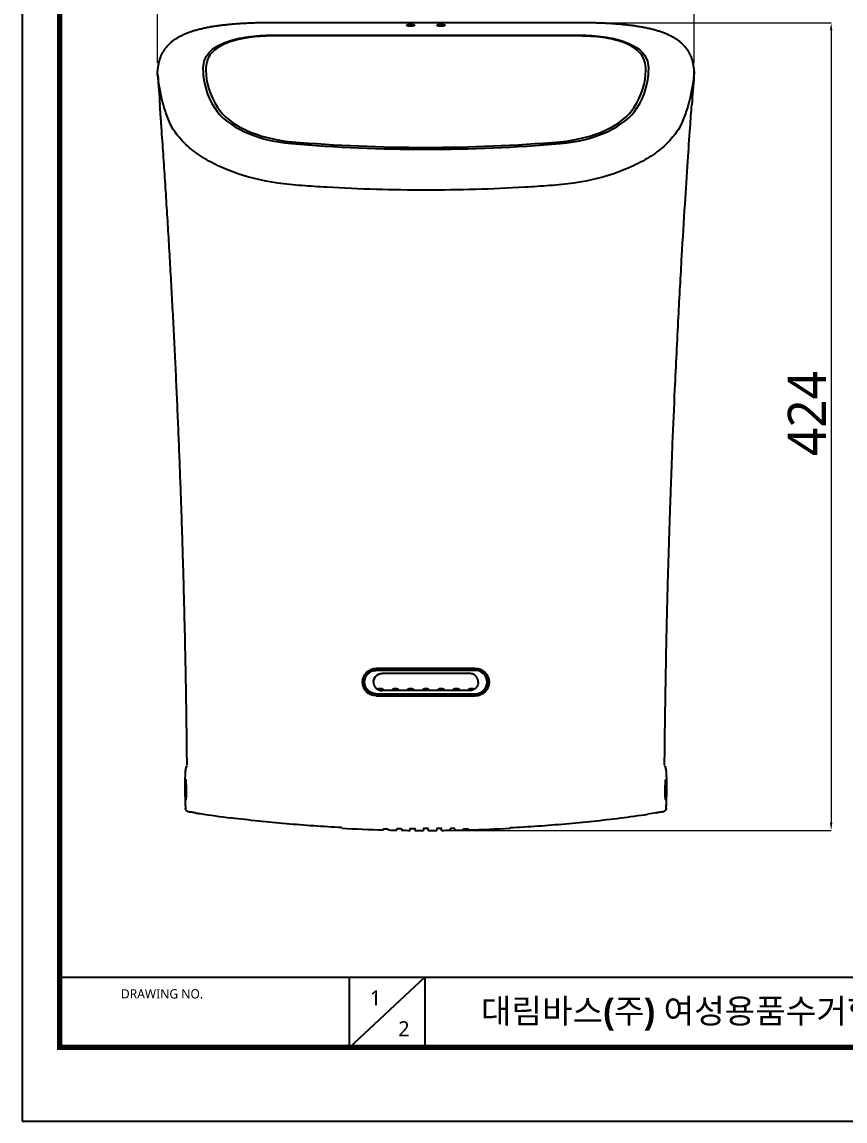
# Model space of a CAD drawing. Extents: x 13890 to 15123, y -7879 to -6976.
# Drawn here: x 13890 to 14323, y -7879 to -7301 of the extents above; entities that cross this region are included whole.
import ezdxf

# ---------------------------------------------------------------- set-up
doc = ezdxf.new("R2010")
doc.units = 0
doc.header["$LTSCALE"] = 10
doc.header["$MEASUREMENT"] = 0
doc.header["$PDMODE"] = 3
doc.header["$PDSIZE"] = -10
doc.layers.get('0').update_dxf_attribs({"linetype": 'CONTINUOUS'})
doc.layers.get('DEFPOINTS').update_dxf_attribs({"linetype": 'CONTINUOUS'})
doc.layers.add('BODY', color=7, linetype='CONTINUOUS')
doc.styles.add('Daelim Dimension', font='')
doc.styles.get('Daelim Dimension').set_extended_font_data('NanumGothic')
doc.dimstyles.new('DEFAULT', dxfattribs={"dimscale": 2, "dimtxt": 2, "dimasz": 2, "dimexe": 0, "dimexo": 2, "dimgap": 1, "dimtad": 1, "dimdec": 1, "dimzin": 9, "dimdsep": 46, "dimtxsty": 'Daelim Dimension', "dimcen": 0.5, "dimclrd": 252, "dimclre": 252, "dimclrt": 3, "dimadec": 1, "dimazin": 0, "dimtfac": 1, "dimtdec": 1, "dimtix": 1, "dimtmove": 0, "dimatfit": 3, "dimfxl": 1, "dimtolj": 1, "dimtzin": 1, "dimlwd": 9, "dimlwe": 9, "dimarcsym": 0})

# ---------------------------------------------------------------- blocks, each defined once
blk = doc.blocks.new('*D3')
at = {"layer": 'BODY', "color": 5, "lineweight": 9, "ltscale": 0.7, "transparency": 16777216}
for p, q in [((13961.56, -7322.63), (13961.56, -7212.99)), ((13965.56, -7212.99), (14239.56, -7212.99)), ((14243.56, -7322.63), (14243.56, -7212.99))]:
    blk.add_line(p, q, dxfattribs=at)
at = {"layer": 'BODY', "color": 5, "ltscale": 0.7, "transparency": 16777216}
for points in [[(13965.56, -7212.32), (13965.56, -7213.66), (13961.56, -7212.99)], [(14239.56, -7212.32), (14239.56, -7213.66), (14243.56, -7212.99)]]:
    blk.add_solid(points, dxfattribs=at)
at = {"layer": 'DEFPOINTS', "color": 0, "ltscale": 0.7, "transparency": 16777216}
for p in [(14243.56, -7212.99), (13961.56, -7326.63), (14243.56, -7326.63)]:
    blk.add_point(p, dxfattribs=at)
at = {"layer": 'BODY', "color": 7, "ltscale": 0.7, "transparency": 16777216, "insert": (14104.25, -7200.1), "char_height": 20, "attachment_point": 5, "style": 'Daelim Dimension'}
blk.add_mtext('\\A1;282', dxfattribs=at)
blk = doc.blocks.new('*D4')
at = {"layer": 'BODY', "color": 5, "lineweight": 9, "ltscale": 0.7, "transparency": 16777216}
for p, q in [((14192.88, -7301.42), (14315.47, -7301.42)), ((14315.47, -7305.42), (14315.47, -7721.88)), ((14112.31, -7725.88), (14315.47, -7725.88))]:
    blk.add_line(p, q, dxfattribs=at)
at = {"layer": 'BODY', "color": 5, "ltscale": 0.7, "transparency": 16777216}
for points in [[(14314.8, -7305.42), (14316.13, -7305.42), (14315.47, -7301.42)], [(14314.8, -7721.88), (14316.13, -7721.88), (14315.47, -7725.88)]]:
    blk.add_solid(points, dxfattribs=at)
at = {"layer": 'DEFPOINTS', "color": 0, "ltscale": 0.7, "transparency": 16777216}
for p in [(14188.88, -7301.42), (14108.31, -7725.88), (14315.47, -7725.88)]:
    blk.add_point(p, dxfattribs=at)
at = {"layer": 'BODY', "color": 7, "ltscale": 0.7, "transparency": 16777216, "insert": (14302.68, -7506.74), "char_height": 20, "attachment_point": 5, "rotation": 90, "style": 'Daelim Dimension'}
blk.add_mtext('\\A1;424', dxfattribs=at)

msp = doc.modelspace()

# ---------------------------------------------------------------- linework, layer by layer
for p, q in [((14185, -7301.39), (14020.12, -7301.39)), ((14021.81, -7307.91), (14183.31, -7307.91)), ((14021.81, -7308.29), (14021.81, -7308.29)), ((14183.31, -7308.32), (14021.81, -7308.32)), ((14183.31, -7308.29), (14183.31, -7308.29)), ((13985.56, -7326.33), (13985.56, -7326.33)), ((14219.56, -7326.33), (14219.56, -7326.33)), ((14128.56, -7640.7), (14076.56, -7640.7)), ((14128.56, -7640.75), (14076.56, -7640.75)), ((14076.56, -7641.25), (14128.56, -7641.25)), ((14128.56, -7641.76), (14076.56, -7641.76)), ((14079.56, -7643.42), (14079.56, -7643.39)), ((14125.57, -7643.39), (14079.56, -7643.39)), ((14125.56, -7643.42), (14079.56, -7643.42)), ((14076.56, -7654.04), (14128.56, -7654.04)), ((14077.26, -7651.74), (14077.32, -7651.69)), ((14077.32, -7651.69), (14077.38, -7651.76)), ((14078.23, -7651.38), (14078.9, -7651.38)), ((14078.23, -7651.48), (14078.23, -7651.38)), ((14078.9, -7651.48), (14078.23, -7651.48)), ((14078.23, -7651.48), (14078.23, -7651.58)), ((14078.23, -7651.58), (14078.9, -7651.58)), ((14078.9, -7651.38), (14078.9, -7651.48)), ((14078.9, -7651.48), (14078.9, -7651.58)), ((14125.56, -7652.39), (14079.57, -7652.39)), ((14080.45, -7652.39), (14079.69, -7651.84)), ((14079.75, -7651.76), (14079.81, -7651.69)), ((14080.62, -7652.39), (14079.75, -7651.76)), ((14079.81, -7651.69), (14080.73, -7652.39)), ((14084.4, -7652.39), (14085.32, -7651.69)), ((14085.38, -7651.76), (14084.51, -7652.39)), ((14085.44, -7651.84), (14084.68, -7652.39)), ((14085.32, -7651.69), (14085.38, -7651.76)), ((14086.23, -7651.38), (14086.9, -7651.38)), ((14086.23, -7651.48), (14086.23, -7651.38)), ((14086.9, -7651.48), (14086.23, -7651.48)), ((14086.23, -7651.48), (14086.23, -7651.58)), ((14086.23, -7651.58), (14086.9, -7651.58)), ((14086.9, -7651.38), (14086.9, -7651.48)), ((14086.9, -7651.48), (14086.9, -7651.58)), ((14088.45, -7652.39), (14087.69, -7651.84)), ((14087.75, -7651.76), (14087.81, -7651.69)), ((14088.62, -7652.39), (14087.75, -7651.76)), ((14087.81, -7651.69), (14088.73, -7652.39)), ((14092.4, -7652.39), (14093.32, -7651.69)), ((14093.38, -7651.76), (14092.51, -7652.39)), ((14093.44, -7651.84), (14092.68, -7652.39)), ((14093.32, -7651.69), (14093.38, -7651.76)), ((14094.23, -7651.38), (14094.9, -7651.38)), ((14094.23, -7651.48), (14094.23, -7651.38)), ((14094.9, -7651.48), (14094.23, -7651.48)), ((14094.23, -7651.48), (14094.23, -7651.58)), ((14094.23, -7651.58), (14094.9, -7651.58)), ((14094.9, -7651.38), (14094.9, -7651.48)), ((14094.9, -7651.48), (14094.9, -7651.58)), ((14096.45, -7652.39), (14095.69, -7651.84)), ((14095.75, -7651.76), (14095.81, -7651.69)), ((14096.62, -7652.39), (14095.75, -7651.76)), ((14095.81, -7651.69), (14096.73, -7652.39)), ((14100.4, -7652.39), (14101.32, -7651.69)), ((14101.38, -7651.76), (14100.51, -7652.39)), ((14101.44, -7651.84), (14100.68, -7652.39)), ((14101.32, -7651.69), (14101.38, -7651.76)), ((14102.23, -7651.38), (14102.9, -7651.38)), ((14102.23, -7651.48), (14102.23, -7651.38)), ((14102.9, -7651.48), (14102.23, -7651.48)), ((14102.23, -7651.48), (14102.23, -7651.58)), ((14102.23, -7651.58), (14102.9, -7651.58)), ((14102.9, -7651.38), (14102.9, -7651.48)), ((14102.9, -7651.48), (14102.9, -7651.58)), ((14104.45, -7652.39), (14103.69, -7651.84)), ((14103.75, -7651.76), (14103.81, -7651.69)), ((14104.62, -7652.39), (14103.75, -7651.76)), ((14103.81, -7651.69), (14104.73, -7652.39)), ((14108.4, -7652.39), (14109.32, -7651.69)), ((14109.38, -7651.76), (14108.51, -7652.39)), ((14109.44, -7651.84), (14108.68, -7652.39)), ((14109.32, -7651.69), (14109.38, -7651.76)), ((14110.23, -7651.48), (14110.23, -7651.38)), ((14110.23, -7651.38), (14110.9, -7651.38)), ((14110.9, -7651.48), (14110.23, -7651.48)), ((14110.23, -7651.48), (14110.23, -7651.58)), ((14110.23, -7651.58), (14110.9, -7651.58)), ((14110.9, -7651.38), (14110.9, -7651.48)), ((14110.9, -7651.48), (14110.9, -7651.58)), ((14112.45, -7652.39), (14111.69, -7651.84)), ((14111.75, -7651.76), (14111.81, -7651.69)), ((14112.62, -7652.39), (14111.75, -7651.76)), ((14111.81, -7651.69), (14112.73, -7652.39)), ((14116.4, -7652.39), (14117.32, -7651.69)), ((14117.38, -7651.76), (14116.51, -7652.39)), ((14117.44, -7651.84), (14116.68, -7652.39)), ((14117.32, -7651.69), (14117.38, -7651.76)), ((14118.23, -7651.48), (14118.23, -7651.38)), ((14118.23, -7651.38), (14118.9, -7651.38)), ((14118.9, -7651.48), (14118.23, -7651.48)), ((14118.23, -7651.48), (14118.23, -7651.58)), ((14118.23, -7651.58), (14118.9, -7651.58)), ((14118.9, -7651.38), (14118.9, -7651.48)), ((14118.9, -7651.48), (14118.9, -7651.58)), ((14120.45, -7652.39), (14119.69, -7651.84)), ((14119.75, -7651.76), (14119.81, -7651.69)), ((14120.62, -7652.39), (14119.75, -7651.76)), ((14119.81, -7651.69), (14120.73, -7652.39)), ((14124.4, -7652.39), (14125.32, -7651.69)), ((14125.38, -7651.76), (14124.51, -7652.39)), ((14125.44, -7651.84), (14124.68, -7652.39)), ((14125.32, -7651.69), (14125.38, -7651.76)), ((14126.23, -7651.48), (14126.23, -7651.38)), ((14126.23, -7651.38), (14126.9, -7651.38)), ((14126.9, -7651.48), (14126.23, -7651.48)), ((14126.23, -7651.48), (14126.23, -7651.58)), ((14126.23, -7651.58), (14126.9, -7651.58)), ((14126.9, -7651.38), (14126.9, -7651.48)), ((14126.9, -7651.48), (14126.9, -7651.58)), ((14127.75, -7651.76), (14127.81, -7651.69)), ((14127.81, -7651.69), (14127.87, -7651.74)), ((14128.56, -7654.55), (14076.56, -7654.55)), ((14076.56, -7655.05), (14128.56, -7655.05)), ((14076.56, -7655.1), (14128.56, -7655.1))]:
    msp.add_line(p, q)
at = {"color": 5}
msp.add_line((13910.26, -7802.97), (14902.44, -7802.97), dxfattribs=at)
at = {"color": 5, "ltscale": 40}
for p, q in [((14062.35, -7802.97), (14062.35, -7840.1)), ((14062.35, -7802.97), (14062.35, -7840.1)), ((14102.09, -7802.97), (14062.35, -7840.1)), ((14102.09, -7802.97), (14062.35, -7840.1)), ((14102.09, -7802.97), (14102.09, -7840.1)), ((14102.09, -7802.97), (14102.09, -7840.1))]:
    msp.add_line(p, q, dxfattribs=at)
at = {"ltscale": 0.5}
msp.add_lwpolyline([(13890.45, -7878.62), (15122.66, -7878.62), (15122.66, -6975.76), (13890.45, -6975.76)], close=True, dxfattribs=at)
at = {"color": 5, "linetype": 'ByBlock', "lineweight": 200, "const_width": 2.84}
msp.add_lwpolyline([(13910.26, -7839.96), (15102.73, -7839.96), (15102.73, -6996.72), (13910.26, -6996.72)], close=True, dxfattribs=at)
at = {"extrusion": (0, 0, -1)}
for centre, radius, start, end in [((-14076.56, -7647.9), 7.15, 270, 90), ((-14076.56, -7647.9), 7.2, 270, 90), ((-14128.56, -7647.9), 7.2, 90, 270), ((-14102.56, -6925.9), 800, 261.30093, 261.61718)]:
    msp.add_arc(centre, radius, start, end, dxfattribs=at)
for centre, radius, start, end in [((14076.56, -7647.9), 6.65, 90, 270), ((14128.56, -7647.9), 7.15, 0, 90), ((14128.56, -7647.9), 6.65, 0, 90), ((14128.56, -7647.9), 6.65, 270, 0), ((14128.56, -7647.9), 7.15, 270, 0), ((14102.56, -6925.9), 800, 261.30277, 261.47487), ((14102.56, -6925.9), 800, 261.47487, 262.64711), ((14102.56, -6925.9), 800, 277.35289, 278.38282), ((14102.56, -6925.9), 800, 266.83475, 268.40626), ((14102.56, -6925.9), 800, 268.58537, 268.90773), ((14102.56, -6925.9), 800, 269.08681, 269.40913), ((14102.56, -6925.9), 800, 269.58818, 269.91048), ((14102.56, -6925.9), 800, 270.08952, 270.41182), ((14102.56, -6925.9), 800, 270.59087, 270.91319), ((14102.56, -6925.9), 800, 271.09227, 271.41463), ((14102.56, -6925.9), 800, 271.59374, 273.16525)]:
    msp.add_arc(centre, radius, start, end)
for centre, major_axis, ratio, start_param, end_param in [((14091.56, -7326.33), (106, 0), 0.559756, 3.141605, 3.482513), ((14091.56, -7326.2), (-104.5, 0), 0.559756, 0, 0.34092), ((14113.56, -7326.2), (-104.5, 0), 0.559756, 2.800672, 3.141593), ((14113.56, -7326.33), (106, 0), 0.559756, 5.942265, 6.283173), ((14039.73, -7336.62), (51, 0), 0.559756, 3.482513, 4.560396), ((14039.73, -7336.49), (-49.5, 0), 0.559756, 0.34092, 1.418803), ((14165.4, -7336.49), (-49.5, 0), 0.559756, 1.72279, 2.800672), ((14165.4, -7336.62), (51, 0), 0.559756, 4.864382, 5.942265), ((14102.56, -7107), (466, 0), 0.559756, 4.560396, 4.864382), ((14102.56, -7106.87), (-464.5, 0), 0.559756, 1.418803, 1.72279), ((14079.56, -7647.92), (-4.5, 0), 0.999962, 4.712389, 6.283185), ((14078.23, -7652.88), (0, 1.5), 0.999886, 0, 0.652626), ((14078.9, -7652.88), (0, 1.5), 0.999886, 5.630559, 6.283185), ((14079.69, -7651.84), (-0.0591, -0.0807), 0.006338, 3.142344, 4.703744), ((14086.23, -7652.88), (0, 1.5), 0.999886, 0, 0.652626), ((14085.44, -7651.84), (-0.0591, 0.0807), 0.006338, 4.721033, 6.283897), ((14086.9, -7652.88), (0, 1.5), 0.999886, 5.630559, 6.283185), ((14087.69, -7651.84), (-0.0591, -0.0807), 0.006338, 3.142344, 4.703744), ((14094.23, -7652.88), (0, 1.5), 0.999886, 0, 0.652626), ((14093.44, -7651.84), (-0.0591, 0.0807), 0.006338, 4.721033, 6.283897), ((14094.9, -7652.88), (0, 1.5), 0.999886, 5.630559, 6.283185), ((14095.69, -7651.84), (-0.0591, -0.0807), 0.006338, 3.142344, 4.703744), ((14102.23, -7652.88), (0, 1.5), 0.999886, 0, 0.652626), ((14101.44, -7651.84), (-0.0591, 0.0807), 0.006338, 4.721033, 6.283897), ((14102.9, -7652.88), (0, 1.5), 0.999886, 5.630559, 6.283185), ((14103.69, -7651.84), (-0.0591, -0.0807), 0.006338, 3.142344, 4.703744), ((14110.23, -7652.88), (0, 1.5), 0.999886, 0, 0.652626), ((14109.44, -7651.84), (-0.0591, 0.0807), 0.006338, 4.721033, 6.283897), ((14110.9, -7652.88), (0, 1.5), 0.999886, 5.630559, 6.283185), ((14111.69, -7651.84), (-0.0591, -0.0807), 0.006338, 3.142344, 4.703744), ((14118.23, -7652.88), (0, 1.5), 0.999886, 0, 0.652626), ((14117.44, -7651.84), (-0.0591, 0.0807), 0.006338, 4.721033, 6.283897), ((14118.9, -7652.88), (0, 1.5), 0.999886, 5.630559, 6.283185), ((14119.69, -7651.84), (-0.0591, -0.0807), 0.006338, 3.142344, 4.703744), ((14126.23, -7652.88), (0, 1.5), 0.999886, 0, 0.652626), ((14125.44, -7651.84), (-0.0591, 0.0807), 0.006338, 4.721033, 6.283897), ((14126.9, -7652.88), (0, 1.5), 0.999886, 5.630559, 6.283185), ((13978.48, -7693.4), (0, 2), 0.998698, 0.728853, 1.579101), ((14226.64, -7693.4), (0, -2), 0.998698, 1.562492, 2.415206)]:
    msp.add_ellipse(centre, major_axis=major_axis, ratio=ratio, start_param=start_param, end_param=end_param)
for points, knots in [([(14020.12, -7301.38), (14019.65, -7301.38), (14018.23, -7301.38), (14015.88, -7301.41), (14013.09, -7301.47), (14010.32, -7301.57), (14007.58, -7301.7), (14004.89, -7301.86), (14002.24, -7302.05), (13999.64, -7302.27), (13997.08, -7302.54), (13994.55, -7302.84), (13992.07, -7303.19), (13989.65, -7303.58), (13987.29, -7304.02), (13985.02, -7304.51), (13982.84, -7305.05), (13980.75, -7305.64), (13978.77, -7306.28), (13976.9, -7306.98), (13975.14, -7307.74), (13973.47, -7308.56), (13971.89, -7309.45), (13970.41, -7310.41), (13969.04, -7311.44), (13967.77, -7312.54), (13966.62, -7313.71), (13965.59, -7314.94), (13964.68, -7316.23), (13963.91, -7317.58), (13963.26, -7318.98), (13962.8, -7320.23), (13962.59, -7321.01), (13962.52, -7321.31)], [0, 0, 0, 0, 0.017018, 0.050425, 0.083775, 0.117058, 0.150263, 0.183408, 0.216076, 0.248815, 0.281838, 0.315089, 0.34851, 0.382035, 0.4156, 0.44912, 0.482536, 0.515793, 0.548845, 0.581673, 0.614361, 0.647114, 0.680201, 0.713563, 0.747121, 0.780781, 0.81443, 0.847973, 0.881357, 0.914566, 0.947617, 0.980467, 1, 1, 1, 1]), ([(14242.61, -7321.31), (14242.59, -7321.22), (14242.45, -7320.59), (14242.07, -7319.49), (14241.45, -7318.02), (14240.7, -7316.65), (14239.85, -7315.35), (14238.87, -7314.11), (14237.77, -7312.93), (14236.56, -7311.82), (14235.23, -7310.77), (14233.79, -7309.78), (14232.23, -7308.86), (14230.58, -7308.01), (14228.83, -7307.22), (14226.98, -7306.51), (14225.05, -7305.85), (14223.02, -7305.25), (14220.9, -7304.7), (14218.68, -7304.2), (14216.38, -7303.74), (14213.99, -7303.33), (14211.53, -7302.97), (14209.01, -7302.64), (14206.44, -7302.36), (14203.83, -7302.12), (14201.19, -7301.92), (14198.52, -7301.75), (14195.83, -7301.62), (14193.09, -7301.51), (14190.31, -7301.44), (14187.61, -7301.4), (14185.84, -7301.39), (14185, -7301.39)], [0, 0, 0, 0, 0.005872, 0.041071, 0.075338, 0.108374, 0.141402, 0.174474, 0.207637, 0.240911, 0.274282, 0.307709, 0.341107, 0.374403, 0.407539, 0.44047, 0.473189, 0.505912, 0.538866, 0.572011, 0.605304, 0.638698, 0.67214, 0.705563, 0.738904, 0.772104, 0.805111, 0.837874, 0.870484, 0.903509, 0.936839, 0.970325, 1, 1, 1, 1]), ([(14096.37, -7302.93), (14096.48, -7302.88), (14096.56, -7302.82), (14096.63, -7302.71), (14096.63, -7302.65), (14096.55, -7302.53), (14096.46, -7302.47), (14096.23, -7302.38), (14096.08, -7302.33), (14095.73, -7302.26), (14095.53, -7302.23), (14095.1, -7302.19), (14094.87, -7302.18), (14094.41, -7302.17), (14094.18, -7302.18), (14093.74, -7302.21), (14093.53, -7302.24), (14093.16, -7302.3), (14092.99, -7302.34), (14092.73, -7302.44), (14092.64, -7302.49), (14092.52, -7302.6), (14092.49, -7302.66), (14092.53, -7302.78), (14092.59, -7302.84), (14092.77, -7302.95), (14092.9, -7303), (14093.22, -7303.09), (14093.41, -7303.13), (14093.82, -7303.18), (14094.05, -7303.2), (14094.5, -7303.22), (14094.74, -7303.22), (14095.19, -7303.19), (14095.41, -7303.17), (14095.8, -7303.11), (14095.98, -7303.07), (14096.22, -7303), (14096.3, -7302.97), (14096.37, -7302.93)], [0, 0, 0, 0, 0.054119, 0.054119, 0.108239, 0.108239, 0.162317, 0.162317, 0.216157, 0.216157, 0.269765, 0.269765, 0.323284, 0.323284, 0.376819, 0.376819, 0.430359, 0.430359, 0.483876, 0.483876, 0.537438, 0.537438, 0.591192, 0.591192, 0.645204, 0.645204, 0.699342, 0.699342, 0.753345, 0.753345, 0.807013, 0.807013, 0.860352, 0.860352, 0.913563, 0.913563, 0.966918, 0.966918, 1, 1, 1, 1]), ([(14112.37, -7302.93), (14112.48, -7302.88), (14112.56, -7302.82), (14112.63, -7302.71), (14112.63, -7302.65), (14112.55, -7302.53), (14112.46, -7302.47), (14112.23, -7302.38), (14112.08, -7302.33), (14111.73, -7302.26), (14111.53, -7302.23), (14111.1, -7302.19), (14110.87, -7302.18), (14110.41, -7302.17), (14110.18, -7302.18), (14109.74, -7302.21), (14109.53, -7302.24), (14109.16, -7302.3), (14108.99, -7302.34), (14108.73, -7302.44), (14108.64, -7302.49), (14108.52, -7302.6), (14108.49, -7302.66), (14108.53, -7302.78), (14108.59, -7302.84), (14108.77, -7302.95), (14108.9, -7303), (14109.22, -7303.09), (14109.41, -7303.13), (14109.82, -7303.18), (14110.05, -7303.2), (14110.5, -7303.22), (14110.74, -7303.22), (14111.19, -7303.19), (14111.41, -7303.17), (14111.8, -7303.11), (14111.98, -7303.07), (14112.22, -7303), (14112.3, -7302.97), (14112.37, -7302.93)], [0, 0, 0, 0, 0.054119, 0.054119, 0.108239, 0.108239, 0.162317, 0.162317, 0.216157, 0.216157, 0.269765, 0.269765, 0.323284, 0.323284, 0.376819, 0.376819, 0.430359, 0.430359, 0.483876, 0.483876, 0.537438, 0.537438, 0.591192, 0.591192, 0.645204, 0.645204, 0.699342, 0.699342, 0.753345, 0.753345, 0.807013, 0.807013, 0.860352, 0.860352, 0.913563, 0.913563, 0.966918, 0.966918, 1, 1, 1, 1]), ([(13986.17, -7321.53), (13986.78, -7319.3), (13988.14, -7317.33), (13992.25, -7313.88), (13994.95, -7312.45), (14001.42, -7310.16), (14005.13, -7309.32), (14013.19, -7308.19), (14017.46, -7307.91), (14021.81, -7307.91)], [0, 0, 0, 0, 0.25, 0.25, 0.5, 0.5, 0.75, 0.75, 1, 1, 1, 1]), ([(14021.81, -7308.32), (14013.47, -7308.32), (14005.37, -7309.4), (13996.07, -7312.75), (13993.48, -7314.13), (13989.54, -7317.47), (13988.24, -7319.37), (13987.66, -7321.51)], [0, 0, 0, 0, 0.5, 0.5, 0.75, 0.75, 1, 1, 1, 1]), ([(14183.31, -7307.91), (14187.67, -7307.91), (14191.92, -7308.19), (14200, -7309.32), (14203.72, -7310.16), (14213.4, -7313.59), (14217.73, -7317.08), (14218.96, -7321.53)], [0, 0, 0, 0, 0.25, 0.25, 0.5, 0.5, 1, 1, 1, 1]), ([(14217.47, -7321.51), (14216.3, -7317.24), (14212.15, -7313.86), (14202.86, -7310.52), (14199.31, -7309.7), (14191.56, -7308.59), (14187.48, -7308.32), (14183.31, -7308.32)], [0, 0, 0, 0, 0.5, 0.5, 0.75, 0.75, 1, 1, 1, 1]), ([(13962.51, -7321.31), (13962.36, -7321.86), (13962.09, -7323.04), (13961.78, -7324.82), (13961.62, -7326.05), (13961.56, -7326.63)], [0, 0, 0, 0, 0.322039, 0.684615, 1, 1, 1, 1]), ([(14243.56, -7326.63), (14243.5, -7326.07), (14243.35, -7324.83), (14243.04, -7323.05), (14242.76, -7321.85), (14242.62, -7321.31)], [0, 0, 0, 0, 0.306301, 0.682189, 1, 1, 1, 1]), ([(13961.69, -7328.14), (13961.66, -7327.78), (13961.62, -7327.43), (13961.58, -7327.02), (13961.58, -7326.95), (13961.57, -7326.88)], [0, 0, 0, 0, 0.835574, 0.835574, 1, 1, 1, 1]), ([(14102.56, -7389.34), (14085.15, -7389.34), (14067.79, -7388.83), (14046.16, -7387.56), (14041.83, -7387.27), (14035.36, -7386.79), (14033.2, -7386.64), (14028.95, -7386.21), (14026.84, -7385.95), (14016.41, -7384.41), (14008.31, -7382.39), (13997.54, -7378.42), (13994.14, -7376.95), (13987.77, -7373.67), (13984.81, -7371.87), (13979.53, -7368.09), (13977.17, -7366.09), (13973.05, -7361.86), (13971.29, -7359.64), (13968.51, -7355.13), (13967.54, -7352.82), (13965.84, -7348.08), (13965.08, -7345.7), (13963.13, -7338.52), (13962.24, -7333.71), (13961.76, -7328.87)], [0, 0, 0, 0, 0.25, 0.25, 0.3125, 0.3125, 0.34375, 0.34375, 0.375, 0.375, 0.5, 0.5, 0.5625, 0.5625, 0.625, 0.625, 0.6875, 0.6875, 0.75, 0.75, 0.8125, 0.8125, 0.875, 0.875, 1, 1, 1, 1]), ([(14243.37, -7328.87), (14242.89, -7333.7), (14242, -7338.52), (14240.04, -7345.71), (14239.29, -7348.09), (14237.58, -7352.82), (14236.61, -7355.14), (14233.82, -7359.65), (14232.06, -7361.88), (14227.94, -7366.11), (14225.58, -7368.11), (14220.29, -7371.89), (14217.33, -7373.69), (14210.95, -7376.96), (14207.55, -7378.44), (14196.79, -7382.39), (14188.68, -7384.42), (14178.24, -7385.95), (14176.14, -7386.22), (14171.88, -7386.64), (14169.73, -7386.8), (14163.27, -7387.27), (14158.95, -7387.56), (14137.32, -7388.83), (14119.96, -7389.34), (14102.56, -7389.34)], [0, 0, 0, 0, 0.125, 0.125, 0.1875, 0.1875, 0.25, 0.25, 0.3125, 0.3125, 0.375, 0.375, 0.4375, 0.4375, 0.5, 0.5, 0.625, 0.625, 0.65625, 0.65625, 0.6875, 0.6875, 0.75, 0.75, 1, 1, 1, 1]), ([(14243.56, -7326.88), (14243.55, -7326.95), (14243.54, -7327.02), (14243.5, -7327.44), (14243.47, -7327.78), (14243.44, -7328.14)], [0, 0, 0, 0, 0.16719, 0.16719, 1, 1, 1, 1]), ([(13974.05, -7552.53), (13973.88, -7547.91), (13973.55, -7538.67), (13973.01, -7524.75), (13972.44, -7510.8), (13971.83, -7496.82), (13971.18, -7482.81), (13970.5, -7468.79), (13969.78, -7454.74), (13969.02, -7440.68), (13968.23, -7426.62), (13967.4, -7412.55), (13966.54, -7398.48), (13965.64, -7384.42), (13964.71, -7370.37), (13964.05, -7361.01), (13963.73, -7356.33)], [0, 0, 0, 0, 0.071982, 0.143876, 0.215684, 0.287406, 0.359043, 0.430594, 0.502061, 0.573444, 0.644743, 0.715959, 0.787092, 0.858143, 0.929112, 1, 1, 1, 1]), ([(14231.08, -7552.53), (14231.2, -7549.07), (14231.55, -7539.16), (14232.3, -7519.71), (14233.52, -7491.05), (14235.13, -7458.1), (14236.93, -7425.55), (14238.59, -7398.18), (14240.06, -7375.64), (14240.99, -7362.22), (14241.4, -7356.33)], [0, 0, 0, 0, 0.053886, 0.154416, 0.301582, 0.495365, 0.658335, 0.796761, 0.910649, 1, 1, 1, 1]), ([(13977.16, -7691.4), (13977.12, -7687.28), (13977.03, -7679.02), (13976.87, -7666.61), (13976.68, -7654.17), (13976.46, -7641.7), (13976.21, -7629.21), (13975.93, -7616.7), (13975.62, -7604.19), (13975.29, -7591.66), (13974.92, -7579.14), (13974.53, -7566.63), (13974.25, -7558.32), (13974.11, -7554.16)], [0, 0, 0, 0, 0.089124, 0.178604, 0.26844, 0.358632, 0.449182, 0.540089, 0.631353, 0.722976, 0.814958, 0.907299, 1, 1, 1, 1]), ([(14227.96, -7691.4), (14228, -7688.4), (14228.06, -7681.76), (14228.2, -7670.83), (14228.39, -7657.97), (14228.64, -7643.19), (14228.95, -7627.52), (14229.3, -7612.18), (14229.74, -7595.04), (14230.23, -7578.25), (14230.69, -7563.72), (14230.94, -7556.53), (14231.02, -7554.16)], [0, 0, 0, 0, 0.064783, 0.143584, 0.236408, 0.343262, 0.464153, 0.577221, 0.678007, 0.839705, 0.947045, 1, 1, 1, 1]), ([(14076.56, -7654.04), (14074.96, -7654.04), (14071.75, -7652.71), (14069.76, -7647.9), (14071.75, -7643.09), (14074.96, -7641.76), (14076.56, -7641.76)], [0, 0, 0, 0, 0.25, 0.5, 0.75, 1, 1, 1, 1]), ([(14075.06, -7647.91), (14075.06, -7647.43), (14075.14, -7646.94), (14075.45, -7646.01), (14075.69, -7645.55), (14076.3, -7644.75), (14076.68, -7644.4), (14077.53, -7643.85), (14078, -7643.64), (14078.49, -7643.52), (14078.84, -7643.44), (14079.2, -7643.4), (14079.56, -7643.39)], [0, 0, 0, 0, 0.204411, 0.204411, 0.419162, 0.419162, 0.633906, 0.633906, 0.84859, 0.84859, 0.84859, 1, 1, 1, 1]), ([(14075.06, -7647.91), (14075.06, -7648.39), (14075.15, -7648.87), (14075.46, -7649.81), (14075.7, -7650.26), (14076.32, -7651.06), (14076.7, -7651.41), (14077.55, -7651.95), (14078.03, -7652.15), (14078.52, -7652.27), (14078.86, -7652.35), (14079.21, -7652.39), (14079.57, -7652.39)], [0, 0, 0, 0, 0.204944, 0.204944, 0.420249, 0.420249, 0.635543, 0.635543, 0.850835, 0.850835, 0.850835, 1, 1, 1, 1]), ([(14130.06, -7647.91), (14130.06, -7648.39), (14129.98, -7648.87), (14129.67, -7649.81), (14129.42, -7650.26), (14128.8, -7651.06), (14128.42, -7651.41), (14127.57, -7651.95), (14127.1, -7652.16), (14126.61, -7652.27), (14126.26, -7652.35), (14125.91, -7652.4), (14125.56, -7652.39)], [0, 0, 0, 0, 0.205017, 0.205017, 0.420201, 0.420201, 0.635375, 0.635375, 0.850546, 0.850546, 0.850546, 1, 1, 1, 1]), ([(14130.06, -7647.91), (14130.06, -7647.43), (14129.99, -7646.94), (14129.68, -7646.01), (14129.44, -7645.55), (14128.82, -7644.75), (14128.44, -7644.4), (14127.6, -7643.85), (14127.12, -7643.64), (14126.63, -7643.52), (14126.29, -7643.44), (14125.93, -7643.4), (14125.57, -7643.39)], [0, 0, 0, 0, 0.204597, 0.204597, 0.419347, 0.419347, 0.634091, 0.634091, 0.848774, 0.848774, 0.848774, 1, 1, 1, 1]), ([(13976.49, -7693.42), (13976.36, -7693.42), (13976.24, -7694.25), (13976.16, -7695.79), (13976.16, -7695.81), (13976.15, -7695.82)], [0, 0, 0, 0, 0.991197, 0.991197, 1, 1, 1, 1]), ([(13977.16, -7691.89), (13977.15, -7691.9), (13977.04, -7692), (13976.86, -7692.19), (13976.69, -7692.46), (13976.57, -7692.71), (13976.48, -7692.94), (13976.41, -7693.21), (13976.34, -7693.56), (13976.28, -7694.04), (13976.22, -7694.7), (13976.18, -7695.22), (13976.16, -7695.57), (13976.16, -7695.62)], [0, 0, 0, 0, 0.008775, 0.063638, 0.116768, 0.172036, 0.234602, 0.314756, 0.433108, 0.622001, 0.790672, 0.969245, 1, 1, 1, 1]), ([(14228.97, -7695.62), (14228.96, -7695.53), (14228.94, -7695.17), (14228.9, -7694.63), (14228.84, -7694), (14228.78, -7693.53), (14228.7, -7693.17), (14228.63, -7692.88), (14228.52, -7692.61), (14228.36, -7692.32), (14228.17, -7692.07), (14228.02, -7691.94), (14227.97, -7691.89)], [0, 0, 0, 0, 0.054565, 0.222596, 0.394463, 0.576432, 0.696135, 0.790296, 0.851522, 0.911217, 0.97107, 1, 1, 1, 1]), ([(14228.97, -7695.8), (14228.95, -7695.49), (14228.93, -7695.2), (14228.84, -7693.95), (14228.74, -7693.42), (14228.64, -7693.42)], [0, 0, 0, 0, 0.2069, 0.2069, 1, 1, 1, 1]), ([(13976.15, -7695.82), (13976.07, -7697.35), (13976.02, -7699.48), (13975.99, -7704.26), (13976.02, -7706.8), (13976.14, -7710.73), (13976.21, -7712.2), (13976.29, -7713.29)], [0, 0, 0, 0, 0.359811, 0.359811, 0.722846, 0.722846, 1, 1, 1, 1]), ([(13976.48, -7699.15), (13976.44, -7699.25), (13976.4, -7699.52), (13976.32, -7700.7), (13976.28, -7701.93), (13976.27, -7704.64), (13976.3, -7706.1), (13976.39, -7708.45), (13976.46, -7709.29), (13976.6, -7709.87), (13976.67, -7709.6), (13976.79, -7708.11), (13976.82, -7706.89), (13976.83, -7704.15), (13976.81, -7702.69), (13976.71, -7700.36), (13976.64, -7699.51), (13976.57, -7699.22)], [0, 0, 0, 0, 0.075251, 0.075251, 0.207358, 0.207358, 0.339465, 0.339465, 0.471572, 0.471572, 0.603679, 0.603679, 0.735786, 0.735786, 0.867893, 0.867893, 1, 1, 1, 1]), ([(14228.65, -7699.15), (14228.69, -7699.25), (14228.72, -7699.52), (14228.81, -7700.7), (14228.84, -7701.93), (14228.85, -7704.64), (14228.83, -7706.1), (14228.74, -7708.45), (14228.67, -7709.29), (14228.53, -7709.87), (14228.45, -7709.6), (14228.34, -7708.11), (14228.31, -7706.89), (14228.29, -7704.15), (14228.32, -7702.69), (14228.41, -7700.36), (14228.48, -7699.51), (14228.55, -7699.22)], [0, 0, 0, 0, 0.075251, 0.075251, 0.207358, 0.207358, 0.339465, 0.339465, 0.471572, 0.471572, 0.603679, 0.603679, 0.735786, 0.735786, 0.867893, 0.867893, 1, 1, 1, 1]), ([(14229, -7710.26), (14229.06, -7708.6), (14229.1, -7706.67), (14229.13, -7702.77), (14229.12, -7700.81), (14229.06, -7697.83), (14229.02, -7696.7), (14228.97, -7695.8)], [0, 0, 0, 0, 0.36508, 0.36508, 0.73016, 0.73016, 1, 1, 1, 1]), ([(14228.74, -7714.4), (14228.75, -7714.33), (14228.78, -7714.06), (14228.83, -7713.5), (14228.88, -7712.7), (14228.94, -7711.79), (14228.97, -7711.04), (14228.99, -7710.57), (14228.99, -7710.46)], [0, 0, 0, 0, 0.083169, 0.290247, 0.508084, 0.721902, 0.93483, 1, 1, 1, 1]), ([(13976.29, -7713.35), (13976.3, -7713.44), (13976.32, -7713.79), (13976.35, -7714.14), (13976.38, -7714.37), (13976.39, -7714.41)], [0, 0, 0, 0, 0.2099, 0.868805, 1, 1, 1, 1]), ([(13978.04, -7716.15), (13977.82, -7716.12), (13977.61, -7716.04), (13977.22, -7715.84), (13977.04, -7715.7), (13976.75, -7715.38), (13976.62, -7715.19), (13976.45, -7714.78), (13976.4, -7714.56), (13976.38, -7714.29), (13976.38, -7714.25), (13976.38, -7714.2), (13976.38, -7714.19), (13976.38, -7714.19)], [0, 0, 0, 0, 0.233768, 0.233768, 0.467343, 0.467343, 0.70386, 0.70386, 0.945754, 0.945754, 0.995247, 0.995247, 1, 1, 1, 1]), ([(13979.4, -7716.36), (13979.32, -7716.35), (13979.26, -7716.34), (13979.12, -7716.32), (13979.05, -7716.31), (13978.95, -7716.29), (13978.92, -7716.29), (13978.91, -7716.29)], [0, 0, 0, 0, 0.239759, 0.239759, 0.573482, 0.573482, 1, 1, 1, 1]), ([(14226.22, -7716.29), (14226.21, -7716.29), (14226.18, -7716.29), (14226.09, -7716.31), (14226.04, -7716.31), (14225.91, -7716.33), (14225.83, -7716.35), (14225.73, -7716.36)], [0, 0, 0, 0, 0.393159, 0.393159, 0.694971, 0.694971, 1, 1, 1, 1]), ([(14228.75, -7714.19), (14228.75, -7714.19), (14228.75, -7714.2), (14228.75, -7714.25), (14228.75, -7714.29), (14228.73, -7714.56), (14228.68, -7714.78), (14228.5, -7715.19), (14228.38, -7715.38), (14228.08, -7715.7), (14227.91, -7715.84), (14227.52, -7716.04), (14227.31, -7716.12), (14227.09, -7716.15)], [0, 0, 0, 0, 0.004753, 0.004753, 0.054246, 0.054246, 0.29614, 0.29614, 0.532657, 0.532657, 0.766232, 0.766232, 1, 1, 1, 1]), ([(14058.31, -7724.42), (14048.57, -7723.91), (14038.85, -7723.23), (14019.47, -7721.53), (14009.82, -7720.51), (14000.18, -7719.32)], [0, 0, 0, 0, 0.5, 0.5, 1, 1, 1, 1]), ([(14146.82, -7724.42), (14156.56, -7723.91), (14166.28, -7723.23), (14185.65, -7721.53), (14195.31, -7720.51), (14204.95, -7719.32)], [0, 0, 0, 0, 0.5, 0.5, 1, 1, 1, 1]), ([(14080.31, -7725.15), (14080.31, -7725.14), (14080.32, -7725.14), (14080.33, -7725.14), (14080.34, -7725.14), (14080.39, -7725.13), (14080.43, -7725.13), (14080.48, -7725.13)], [0, 0, 0, 0, 0.256118, 0.256118, 0.506314, 0.506314, 1, 1, 1, 1]), ([(14080.31, -7725.59), (14080.31, -7725.48), (14080.31, -7725.37), (14080.31, -7725.22), (14080.31, -7725.18), (14080.31, -7725.15)], [0, 0, 0, 0, 0.753365, 0.753365, 1, 1, 1, 1]), ([(14080.48, -7725.13), (14080.56, -7725.12), (14080.63, -7725.12), (14080.78, -7725.11), (14080.86, -7725.11), (14081.09, -7725.1), (14081.25, -7725.1), (14081.41, -7725.09)], [0, 0, 0, 0, 0.250187, 0.250187, 0.500375, 0.500375, 1, 1, 1, 1]), ([(14081.41, -7725.09), (14081.47, -7725.09), (14081.54, -7725.09), (14081.69, -7725.09), (14081.78, -7725.09), (14081.96, -7725.09), (14082.05, -7725.09), (14082.22, -7725.1), (14082.31, -7725.1), (14082.47, -7725.11), (14082.54, -7725.12), (14082.66, -7725.13), (14082.71, -7725.13), (14082.78, -7725.14), (14082.81, -7725.15), (14082.81, -7725.15), (14082.81, -7725.15), (14082.81, -7725.15)], [0, 0, 0, 0, 0.138735, 0.138735, 0.277474, 0.277474, 0.416171, 0.416171, 0.55499, 0.55499, 0.694019, 0.694019, 0.833258, 0.833258, 0.972624, 0.972624, 1, 1, 1, 1]), ([(14082.81, -7725.15), (14082.81, -7725.18), (14082.81, -7725.2), (14082.81, -7725.36), (14082.81, -7725.51), (14082.81, -7725.66)], [0, 0, 0, 0, 0.122239, 0.122239, 1, 1, 1, 1]), ([(14087.31, -7724.98), (14087.31, -7724.98), (14087.32, -7724.97), (14087.36, -7724.97), (14087.4, -7724.96), (14087.5, -7724.96), (14087.56, -7724.95), (14087.65, -7724.95), (14087.67, -7724.95), (14087.69, -7724.95)], [0, 0, 0, 0, 0.252775, 0.252775, 0.586137, 0.586137, 0.920682, 0.920682, 1, 1, 1, 1]), ([(14087.31, -7725.76), (14087.31, -7725.53), (14087.31, -7725.3), (14087.31, -7725.04), (14087.31, -7725.01), (14087.31, -7724.98)], [0, 0, 0, 0, 0.881107, 0.881107, 1, 1, 1, 1]), ([(14087.69, -7724.95), (14087.76, -7724.95), (14087.84, -7724.95), (14087.99, -7724.95), (14088.07, -7724.95), (14088.3, -7724.94), (14088.46, -7724.94), (14088.61, -7724.94)], [0, 0, 0, 0, 0.250062, 0.250062, 0.500124, 0.500124, 1, 1, 1, 1]), ([(14088.61, -7724.94), (14088.69, -7724.94), (14088.78, -7724.94), (14088.95, -7724.94), (14089.05, -7724.94), (14089.22, -7724.94), (14089.31, -7724.95), (14089.47, -7724.95), (14089.54, -7724.96), (14089.66, -7724.97), (14089.71, -7724.97), (14089.78, -7724.98), (14089.81, -7724.99), (14089.81, -7724.99), (14089.81, -7724.99), (14089.81, -7724.99)], [0, 0, 0, 0, 0.161022, 0.161022, 0.32204, 0.32204, 0.483019, 0.483019, 0.644181, 0.644181, 0.805578, 0.805578, 0.967166, 0.967166, 1, 1, 1, 1]), ([(14089.81, -7724.99), (14089.81, -7725.03), (14089.81, -7725.06), (14089.81, -7725.33), (14089.81, -7725.56), (14089.81, -7725.8)], [0, 0, 0, 0, 0.119043, 0.119043, 1, 1, 1, 1]), ([(14094.31, -7724.92), (14094.31, -7724.91), (14094.33, -7724.91), (14094.39, -7724.9), (14094.43, -7724.9), (14094.55, -7724.89), (14094.61, -7724.89), (14094.75, -7724.89), (14094.82, -7724.88), (14094.89, -7724.88)], [0, 0, 0, 0, 0.261469, 0.261469, 0.522953, 0.522953, 0.784108, 0.784108, 1, 1, 1, 1]), ([(14094.31, -7725.86), (14094.31, -7725.58), (14094.31, -7725.31), (14094.31, -7724.99), (14094.31, -7724.96), (14094.31, -7724.92)], [0, 0, 0, 0, 0.879928, 0.879928, 1, 1, 1, 1]), ([(14094.89, -7724.88), (14094.97, -7724.88), (14095.05, -7724.88), (14095.2, -7724.88), (14095.28, -7724.88), (14095.51, -7724.88), (14095.67, -7724.88), (14095.82, -7724.88)], [0, 0, 0, 0, 0.250059, 0.250059, 0.500118, 0.500118, 1, 1, 1, 1]), ([(14095.82, -7724.88), (14095.91, -7724.88), (14096, -7724.88), (14096.18, -7724.88), (14096.27, -7724.88), (14096.43, -7724.89), (14096.5, -7724.89), (14096.63, -7724.9), (14096.69, -7724.9), (14096.77, -7724.91), (14096.8, -7724.92), (14096.81, -7724.92), (14096.81, -7724.93), (14096.81, -7724.93)], [0, 0, 0, 0, 0.185826, 0.185826, 0.371644, 0.371644, 0.557452, 0.557452, 0.743486, 0.743486, 0.929769, 0.929769, 1, 1, 1, 1]), ([(14096.81, -7724.93), (14096.81, -7724.97), (14096.81, -7725), (14096.81, -7725.32), (14096.81, -7725.6), (14096.81, -7725.88)], [0, 0, 0, 0, 0.120106, 0.120106, 1, 1, 1, 1]), ([(14102.1, -7724.87), (14102.01, -7724.87), (14101.92, -7724.87), (14101.75, -7724.87), (14101.67, -7724.87), (14101.53, -7724.88), (14101.47, -7724.88), (14101.38, -7724.89), (14101.35, -7724.89), (14101.32, -7724.9), (14101.31, -7724.9), (14101.31, -7724.91)], [0, 0, 0, 0, 0.217084, 0.217084, 0.434109, 0.434109, 0.651092, 0.651092, 0.868313, 0.868313, 1, 1, 1, 1]), ([(14101.31, -7724.91), (14101.31, -7724.95), (14101.31, -7724.99), (14101.31, -7725.32), (14101.31, -7725.61), (14101.31, -7725.9)], [0, 0, 0, 0, 0.120358, 0.120358, 1, 1, 1, 1]), ([(14103.03, -7724.87), (14102.95, -7724.87), (14102.87, -7724.87), (14102.72, -7724.87), (14102.64, -7724.87), (14102.41, -7724.87), (14102.25, -7724.87), (14102.1, -7724.87)], [0, 0, 0, 0, 0.250058, 0.250058, 0.500116, 0.500116, 1, 1, 1, 1]), ([(14103.81, -7724.91), (14103.81, -7724.9), (14103.8, -7724.9), (14103.74, -7724.89), (14103.69, -7724.88), (14103.58, -7724.88), (14103.51, -7724.87), (14103.36, -7724.87), (14103.27, -7724.87), (14103.13, -7724.87), (14103.08, -7724.87), (14103.03, -7724.87)], [0, 0, 0, 0, 0.217861, 0.217861, 0.435673, 0.435673, 0.653138, 0.653138, 0.870282, 0.870282, 1, 1, 1, 1]), ([(14103.81, -7725.9), (14103.81, -7725.61), (14103.81, -7725.32), (14103.81, -7724.99), (14103.81, -7724.95), (14103.81, -7724.91)], [0, 0, 0, 0, 0.879642, 0.879642, 1, 1, 1, 1]), ([(14109.31, -7724.88), (14109.22, -7724.88), (14109.13, -7724.88), (14108.95, -7724.88), (14108.86, -7724.88), (14108.7, -7724.89), (14108.62, -7724.89), (14108.49, -7724.9), (14108.44, -7724.9), (14108.36, -7724.91), (14108.33, -7724.92), (14108.32, -7724.92), (14108.31, -7724.93), (14108.31, -7724.93)], [0, 0, 0, 0, 0.185376, 0.185376, 0.370805, 0.370805, 0.556615, 0.556615, 0.742683, 0.742683, 0.929029, 0.929029, 1, 1, 1, 1]), ([(14108.31, -7724.93), (14108.31, -7724.97), (14108.31, -7725), (14108.31, -7725.32), (14108.31, -7725.6), (14108.31, -7725.88)], [0, 0, 0, 0, 0.120106, 0.120106, 1, 1, 1, 1]), ([(14110.23, -7724.88), (14110.16, -7724.88), (14110.08, -7724.88), (14109.92, -7724.88), (14109.85, -7724.88), (14109.62, -7724.88), (14109.46, -7724.88), (14109.31, -7724.88)], [0, 0, 0, 0, 0.250059, 0.250059, 0.500118, 0.500118, 1, 1, 1, 1]), ([(14110.81, -7724.92), (14110.81, -7724.91), (14110.8, -7724.91), (14110.74, -7724.9), (14110.69, -7724.9), (14110.58, -7724.89), (14110.51, -7724.89), (14110.37, -7724.89), (14110.3, -7724.88), (14110.23, -7724.88)], [0, 0, 0, 0, 0.261858, 0.261858, 0.523613, 0.523613, 0.784694, 0.784694, 1, 1, 1, 1]), ([(14110.81, -7725.86), (14110.81, -7725.58), (14110.81, -7725.31), (14110.81, -7724.99), (14110.81, -7724.96), (14110.81, -7724.92)], [0, 0, 0, 0, 0.879928, 0.879928, 1, 1, 1, 1]), ([(14116.51, -7724.94), (14116.43, -7724.94), (14116.35, -7724.94), (14116.17, -7724.94), (14116.08, -7724.94), (14115.9, -7724.94), (14115.82, -7724.95), (14115.66, -7724.95), (14115.59, -7724.96), (14115.46, -7724.97), (14115.41, -7724.97), (14115.34, -7724.98), (14115.32, -7724.99), (14115.31, -7724.99), (14115.31, -7724.99), (14115.31, -7724.99)], [0, 0, 0, 0, 0.160636, 0.160636, 0.321347, 0.321347, 0.482312, 0.482312, 0.643509, 0.643509, 0.804987, 0.804987, 0.966701, 0.966701, 1, 1, 1, 1]), ([(14115.31, -7724.99), (14115.31, -7725.03), (14115.31, -7725.06), (14115.31, -7725.33), (14115.31, -7725.56), (14115.31, -7725.8)], [0, 0, 0, 0, 0.119043, 0.119043, 1, 1, 1, 1]), ([(14117.44, -7724.95), (14117.36, -7724.95), (14117.29, -7724.95), (14117.13, -7724.95), (14117.05, -7724.95), (14116.82, -7724.94), (14116.67, -7724.94), (14116.51, -7724.94)], [0, 0, 0, 0, 0.250062, 0.250062, 0.500124, 0.500124, 1, 1, 1, 1]), ([(14117.81, -7724.98), (14117.81, -7724.98), (14117.8, -7724.97), (14117.76, -7724.97), (14117.73, -7724.96), (14117.63, -7724.96), (14117.56, -7724.95), (14117.47, -7724.95), (14117.46, -7724.95), (14117.44, -7724.95)], [0, 0, 0, 0, 0.252786, 0.252786, 0.586152, 0.586152, 0.920679, 0.920679, 1, 1, 1, 1]), ([(14117.81, -7725.76), (14117.81, -7725.53), (14117.81, -7725.3), (14117.81, -7725.04), (14117.81, -7725.01), (14117.81, -7724.98)], [0, 0, 0, 0, 0.881107, 0.881107, 1, 1, 1, 1]), ([(14122.31, -7725.15), (14122.31, -7725.15), (14122.33, -7725.15), (14122.39, -7725.13), (14122.43, -7725.13), (14122.55, -7725.12), (14122.61, -7725.11), (14122.77, -7725.11), (14122.85, -7725.1), (14123.03, -7725.09), (14123.12, -7725.09), (14123.3, -7725.09), (14123.39, -7725.09), (14123.55, -7725.09), (14123.62, -7725.09), (14123.7, -7725.09), (14123.71, -7725.09), (14123.72, -7725.09)], [0, 0, 0, 0, 0.139399, 0.139399, 0.278793, 0.278793, 0.418163, 0.418163, 0.55743, 0.55743, 0.696486, 0.696486, 0.835315, 0.835315, 0.973995, 0.973995, 1, 1, 1, 1]), ([(14122.31, -7725.66), (14122.31, -7725.51), (14122.31, -7725.36), (14122.31, -7725.2), (14122.31, -7725.18), (14122.31, -7725.15)], [0, 0, 0, 0, 0.877761, 0.877761, 1, 1, 1, 1]), ([(14123.72, -7725.09), (14123.8, -7725.09), (14123.88, -7725.1), (14124.03, -7725.1), (14124.11, -7725.11), (14124.34, -7725.11), (14124.49, -7725.12), (14124.64, -7725.13)], [0, 0, 0, 0, 0.250187, 0.250187, 0.500375, 0.500375, 1, 1, 1, 1]), ([(14124.64, -7725.13), (14124.67, -7725.13), (14124.7, -7725.13), (14124.74, -7725.13), (14124.76, -7725.13), (14124.8, -7725.14), (14124.81, -7725.14), (14124.81, -7725.15)], [0, 0, 0, 0, 0.255913, 0.255913, 0.505916, 0.505916, 1, 1, 1, 1]), ([(14124.81, -7725.15), (14124.81, -7725.18), (14124.81, -7725.22), (14124.81, -7725.37), (14124.81, -7725.48), (14124.81, -7725.59)], [0, 0, 0, 0, 0.246635, 0.246635, 1, 1, 1, 1])]:
    msp.add_open_spline(points, degree=3, knots=knots)
for points, degree in [([(13985.56, -7326.33), (13985.55, -7324.65), (13985.75, -7323.05), (13986.17, -7321.53)], 3), ([(13987.66, -7321.51), (13987.25, -7323), (13987.05, -7324.56), (13987.06, -7326.2)], 3), ([(14218.06, -7326.2), (14218.08, -7324.56), (14217.88, -7323), (14217.47, -7321.51)], 3), ([(14218.96, -7321.53), (14219.38, -7323.05), (14219.58, -7324.65), (14219.56, -7326.33)], 3), ([(13961.57, -7326.88), (13961.57, -7326.93), (13961.58, -7326.97), (13961.58, -7327.02)], 3), ([(13961.74, -7329.13), (13961.69, -7328.43), (13961.63, -7327.73), (13961.58, -7327.02)], 3), ([(13961.76, -7328.88), (13961.73, -7328.63), (13961.71, -7328.38), (13961.69, -7328.14)], 3), ([(13961.74, -7329.13), (13962.13, -7334.23), (13962.5, -7339.32), (13962.87, -7344.42)], 3), ([(14243.39, -7329.13), (14243, -7334.23), (14242.63, -7339.32), (14242.26, -7344.42)], 3), ([(14243.44, -7328.14), (14243.42, -7328.38), (14243.39, -7328.63), (14243.37, -7328.88)], 3), ([(14243.39, -7329.13), (14243.44, -7328.43), (14243.49, -7327.73), (14243.55, -7327.02)], 3), ([(14243.55, -7327.02), (14243.55, -7326.97), (14243.55, -7326.93), (14243.56, -7326.88)], 3), ([(13963.73, -7356.33), (13963.31, -7350.39), (13962.87, -7344.42)], 2), ([(14241.4, -7356.33), (14241.68, -7352.36), (14241.96, -7348.39), (14242.25, -7344.42)], 3), ([(13974.11, -7554.16), (13974.09, -7553.62), (13974.07, -7553.08), (13974.05, -7552.53)], 3), ([(14231.02, -7554.16), (14231.04, -7553.62), (14231.06, -7553.07), (14231.08, -7552.53)], 3), ([(14128.56, -7654.04), (14130.17, -7654.04), (14133.37, -7652.71), (14135.37, -7647.9), (14133.37, -7643.09), (14130.17, -7641.76), (14128.56, -7641.76)], 3), ([(14078.24, -7651.48), (14077.76, -7651.48), (14077.37, -7651.76)], 2), ([(14077.44, -7651.84), (14077.51, -7651.78), (14077.67, -7651.69), (14077.95, -7651.6), (14078.13, -7651.58), (14078.23, -7651.58)], 3), ([(14079.75, -7651.76), (14079.37, -7651.48), (14078.89, -7651.48)], 2), ([(14078.9, -7651.58), (14078.99, -7651.58), (14079.18, -7651.6), (14079.45, -7651.69), (14079.61, -7651.78), (14079.69, -7651.84)], 3), ([(14086.24, -7651.48), (14085.76, -7651.48), (14085.37, -7651.76)], 2), ([(14085.44, -7651.84), (14085.51, -7651.78), (14085.67, -7651.69), (14085.95, -7651.6), (14086.13, -7651.58), (14086.23, -7651.58)], 3), ([(14087.75, -7651.76), (14087.37, -7651.48), (14086.89, -7651.48)], 2), ([(14086.9, -7651.58), (14086.99, -7651.58), (14087.18, -7651.6), (14087.45, -7651.69), (14087.61, -7651.78), (14087.69, -7651.84)], 3), ([(14094.24, -7651.48), (14093.76, -7651.48), (14093.37, -7651.76)], 2), ([(14093.44, -7651.84), (14093.51, -7651.78), (14093.67, -7651.69), (14093.95, -7651.6), (14094.13, -7651.58), (14094.23, -7651.58)], 3), ([(14095.75, -7651.76), (14095.37, -7651.48), (14094.89, -7651.48)], 2), ([(14094.9, -7651.58), (14094.99, -7651.58), (14095.18, -7651.6), (14095.45, -7651.69), (14095.61, -7651.78), (14095.69, -7651.84)], 3), ([(14102.24, -7651.48), (14101.76, -7651.48), (14101.37, -7651.76)], 2), ([(14101.44, -7651.84), (14101.51, -7651.78), (14101.67, -7651.69), (14101.95, -7651.6), (14102.13, -7651.58), (14102.23, -7651.58)], 3), ([(14103.75, -7651.76), (14103.37, -7651.48), (14102.89, -7651.48)], 2), ([(14102.9, -7651.58), (14102.99, -7651.58), (14103.18, -7651.6), (14103.45, -7651.69), (14103.61, -7651.78), (14103.69, -7651.84)], 3), ([(14110.24, -7651.48), (14109.76, -7651.48), (14109.37, -7651.76)], 2), ([(14109.44, -7651.84), (14109.51, -7651.78), (14109.67, -7651.69), (14109.95, -7651.6), (14110.13, -7651.58), (14110.23, -7651.58)], 3), ([(14111.75, -7651.76), (14111.37, -7651.48), (14110.89, -7651.48)], 2), ([(14110.9, -7651.58), (14110.99, -7651.58), (14111.18, -7651.6), (14111.45, -7651.69), (14111.61, -7651.78), (14111.69, -7651.84)], 3), ([(14118.24, -7651.48), (14117.76, -7651.48), (14117.37, -7651.76)], 2), ([(14117.44, -7651.84), (14117.51, -7651.78), (14117.67, -7651.69), (14117.95, -7651.6), (14118.13, -7651.58), (14118.23, -7651.58)], 3), ([(14119.75, -7651.76), (14119.37, -7651.48), (14118.89, -7651.48)], 2), ([(14118.9, -7651.58), (14118.99, -7651.58), (14119.18, -7651.6), (14119.45, -7651.69), (14119.61, -7651.78), (14119.69, -7651.84)], 3), ([(14126.24, -7651.48), (14125.76, -7651.48), (14125.37, -7651.76)], 2), ([(14125.44, -7651.84), (14125.51, -7651.78), (14125.67, -7651.69), (14125.95, -7651.6), (14126.13, -7651.58), (14126.23, -7651.58)], 3), ([(14127.75, -7651.76), (14127.37, -7651.48), (14126.89, -7651.48)], 2), ([(14126.9, -7651.58), (14126.99, -7651.58), (14127.18, -7651.6), (14127.45, -7651.69), (14127.61, -7651.78), (14127.69, -7651.84)], 3), ([(13976.57, -7699.22), (13976.55, -7699.14), (13976.53, -7699.1), (13976.51, -7699.1)], 3), ([(14228.55, -7699.22), (14228.57, -7699.14), (14228.59, -7699.1), (14228.61, -7699.1)], 3), ([(14228.75, -7714.19), (14228.85, -7713.3), (14228.93, -7711.95), (14229, -7710.26)], 3), ([(13976.29, -7713.29), (13976.32, -7713.63), (13976.35, -7713.93), (13976.38, -7714.19)], 3), ([(13978.91, -7716.29), (13978.62, -7716.24), (13978.33, -7716.2), (13978.04, -7716.15)], 3), ([(13981.59, -7716.7), (13980.86, -7716.59), (13980.13, -7716.48), (13979.4, -7716.36)], 3), ([(13981.49, -7716.68), (13981.51, -7716.69), (13981.55, -7716.7), (13981.59, -7716.7)], 3), ([(14225.73, -7716.36), (14225.01, -7716.47), (14224.29, -7716.59), (14223.56, -7716.7)], 3), ([(14223.56, -7716.7), (14223.6, -7716.69), (14223.64, -7716.68), (14223.66, -7716.68)], 3), ([(14227.09, -7716.15), (14226.8, -7716.2), (14226.51, -7716.24), (14226.22, -7716.29)], 3), ([(14058.39, -7724.68), (14058.36, -7724.59), (14058.33, -7724.51), (14058.31, -7724.42)], 3), ([(14146.74, -7724.68), (14146.76, -7724.59), (14146.79, -7724.51), (14146.82, -7724.42)], 3)]:
    msp.add_open_spline(points, degree=degree)

# ---------------------------------------------------------------- texts
at = {"color": 5, "ltscale": 40, "style": 'Daelim Dimension'}
msp.add_text('DRAWING NO.', height=4.8626, dxfattribs=at).set_placement((13942.39, -7814.2))
at = {"char_height": 7.96, "width": 11.1056, "attachment_point": 1, "style": 'Daelim Dimension'}
for s, insert in [('1', (14073.16, -7809.93)), ('2', (14088.09, -7826.15))]:
    msp.add_mtext(s, dxfattribs=dict(at, insert=insert))
at = {"color": 2, "insert": (14131.48, -7814.42), "char_height": 12.7889, "width": 659.4225, "attachment_point": 1, "style": 'Daelim Dimension'}
msp.add_mtext('{\\fPretendard Variable SemiBold|b0|i0|c129|p2;대림바스(주)} {\\fGulim|b0|i0|c129|p50;여성용품수거함}_TC-611', dxfattribs=at)

# ---------------------------------------------------------------- dimensions: what is measured, and where the dimension line sits
at = {"layer": 'BODY', "ltscale": 0.7}
dim = msp.add_linear_dim(base=(14243.56, -7212.99), p1=(13961.56, -7326.63), p2=(14243.56, -7326.63), dimstyle='DEFAULT', override={"dimtxt": 10, "dimclrd": 5, "dimclre": 5, "dimclrt": 7}, dxfattribs=at)
dim.commit()
dim.dimension.update_dxf_attribs({"geometry": '*D3', "text_midpoint": (14104.25, -7212.99), "dimtype": 160})
dim = msp.add_linear_dim(base=(14315.47, -7725.88), p1=(14188.88, -7301.42), p2=(14108.31, -7725.88), angle=90, text='424', dimstyle='DEFAULT', override={"dimtxt": 10, "dimclrd": 5, "dimclre": 5, "dimclrt": 7}, dxfattribs=at)
dim.commit()
dim.dimension.update_dxf_attribs({"geometry": '*D4', "text_midpoint": (14315.47, -7506.74), "dimtype": 160})

doc.saveas('drawing.dxf')
